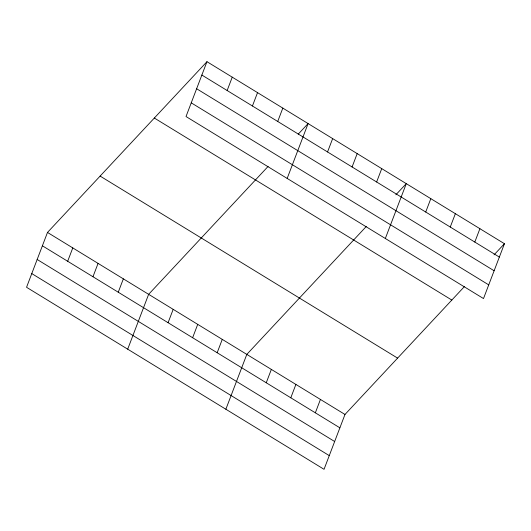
<?xml version="1.0" encoding="UTF-8"?>
<svg xmlns="http://www.w3.org/2000/svg" width="531" height="531" viewBox="0 0 531 531"><rect width="100%" height="100%" fill="white"/><g stroke="black" fill="none" stroke-linecap="round" stroke-linejoin="round"><path stroke-width="0.8" d="M206.957 61.689L186.016 116.535L483.509 298.561L504.45 243.716L206.957 61.689L47.491 232.439L26.55 287.284L324.043 469.311L344.984 414.465L464.433 286.561M67.676 261.272L72.78 247.911M92.965 276.744L98.069 263.383M118.254 292.216L123.351 278.855M127.699 349.172L148.64 294.327L268.089 166.429M227.142 90.522L232.246 77.161M168.081 322.702L173.186 309.347M252.431 105.994L257.535 92.633M192.627 337.723L197.724 324.361M277.72 121.466L282.817 108.105M217.166 352.737L222.27 339.375M287.165 178.423L308.106 123.577L298.236 134.144M225.867 409.242L246.809 354.396L366.264 226.491M327.547 151.959L332.652 138.598M266.25 382.771L271.354 369.41M352.093 166.973L357.19 153.612M290.796 397.792L295.9 384.431M376.632 181.994L381.736 168.632M315.341 412.806L320.439 399.445M385.333 238.492L406.281 183.646L395.86 194.797M425.716 212.028L430.82 198.667M450.261 227.042L455.366 213.681M474.807 242.056L479.905 228.702M494.036 254.867L504.45 243.716M201.86 75.05L499.346 257.077M196.629 88.743L494.122 270.764M191.246 102.848L488.732 284.868M154.335 118.035L451.828 300.061M100.12 176.093L397.606 358.12M47.491 232.439L344.984 414.465M42.394 245.8L339.88 427.827M37.163 259.486L334.656 441.513M31.78 273.591L329.266 455.618"/></g></svg>
